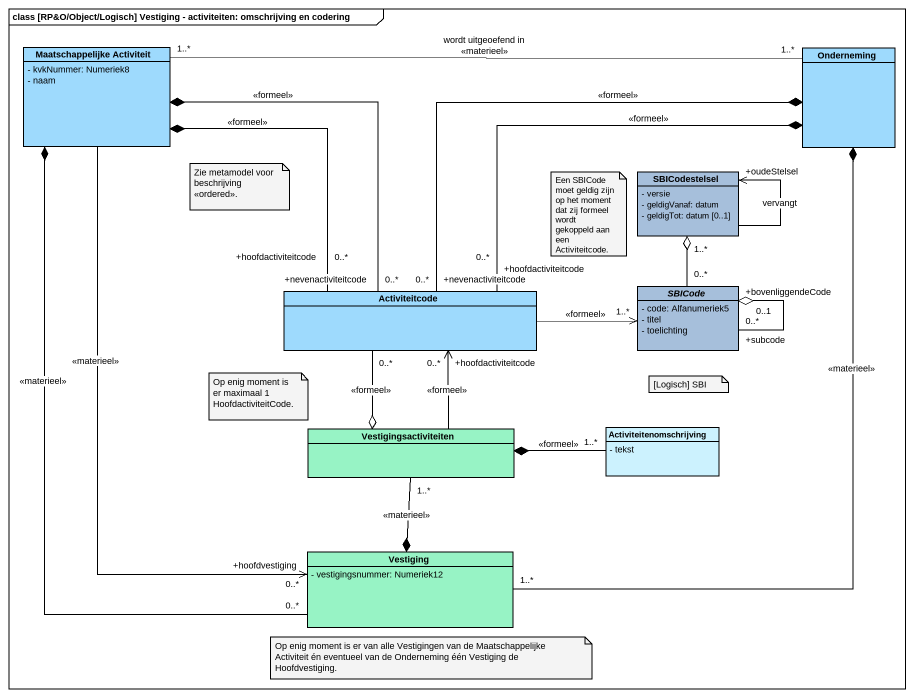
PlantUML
@startuml
mainframe class [RP&O/Object/Logisch] Vestiging - activiteiten: omschrijving en codering
hide circle
hide empty members
skinparam classAttributeIconSize 0
class "Maatschappelijke Activiteit" as Maatschappelijke_Activiteit #9EDAFD {
  - kvkNummer: Numeriek8
  - naam
}
class Onderneming #9EDAFD
class SBICodestelsel #A6BFDB {
  - versie
  - geldigVanaf: datum
  - geldigTot: datum [0..1]
}
class Activiteitcode #9EDAFD
abstract class SBICode #A6BFDB {
  - code: Alfanumeriek5
  - titel
  - toelichting
}
class Vestigingsactiviteiten #97F3C5
class Activiteitenomschrijving #CCF2FE {
  - tekst
}
class Vestiging #97F3C5 {
  - vestigingsnummer: Numeriek12
}
Maatschappelijke_Activiteit "1..*" -right- "1..*" Onderneming : wordt uitgeoefend in\n<<materieel>>
Maatschappelijke_Activiteit --> "+hoofdvestiging\n0..*" Vestiging : <<materieel>>
SBICodestelsel --> "+oudeStelsel" SBICodestelsel : vervangt
Activiteitcode "+nevenactiviteitcode\n0..*" -up-* Maatschappelijke_Activiteit : <<formeel>>
Activiteitcode "+hoofdactiviteitcode\n0..*" -up-* Maatschappelijke_Activiteit : <<formeel>>
Activiteitcode "+nevenactiviteitcode\n0..*" -right-* Onderneming : <<formeel>>
Activiteitcode "+hoofdactiviteitcode\n0..*" -right-* Onderneming : <<formeel>>
Activiteitcode -right-> "1..*" SBICode : <<formeel>>
Activiteitcode "0..*" --o Vestigingsactiviteiten : <<formeel>>
SBICode "0..*" -up-o "1..*" SBICodestelsel
SBICode "+subcode\n0..*" --o "+bovenliggendeCode\n0..1" SBICode
Vestigingsactiviteiten -up-> "+hoofdactiviteitcode\n0..*" Activiteitcode : <<formeel>>
Vestigingsactiviteiten "1..*" --* Vestiging : <<materieel>>
Activiteitenomschrijving "1..*" -left-* Vestigingsactiviteiten : <<formeel>>
Vestiging "0..*" -up-* Maatschappelijke_Activiteit : <<materieel>>
Vestiging "1..*" -up-* Onderneming : <<materieel>>
note as N1
  Zie metamodel voor beschrijving <<ordered>>.
end note
note as N2
  Een SBICode moet geldig zijn op het moment dat zij formeel wordt gekoppeld aan een Activiteitcode.
end note
note as N3
  Op enig moment is er maximaal 1 HoofdactiviteitCode.
end note
note as N4
  [Logisch] SBI
end note
note as N5
  Op enig moment is er van alle Vestigingen van de Maatschappelijke Activiteit én eventueel van de Onderneming één Vestiging de Hoofdvestiging.
end note
@enduml
